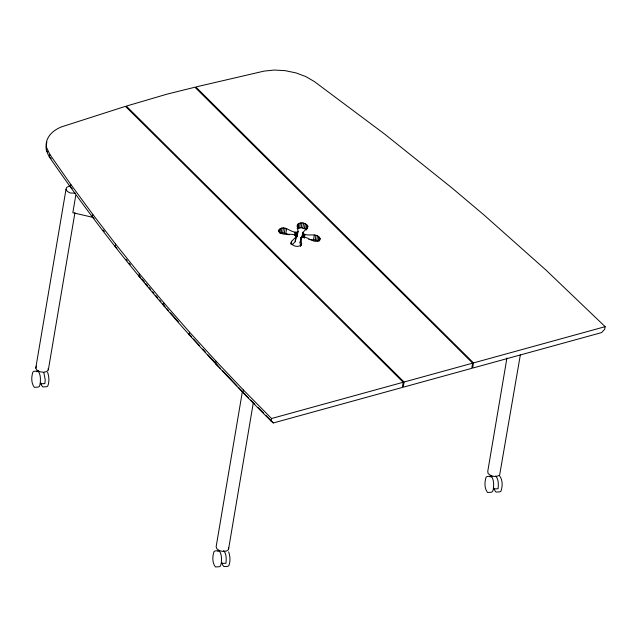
<?xml version="1.0" encoding="UTF-8"?>
<svg xmlns="http://www.w3.org/2000/svg" width="637" height="637" viewBox="0 0 637 637"><rect width="100%" height="100%" fill="white"/><g stroke="black" fill="none" stroke-linecap="round" stroke-linejoin="round"><path stroke-width="0.96" d="M297.407 224.765L298.012 231.685C292.176 234.782 284.468 223.468 279.014 229.901L278.942 230.841C282.183 237.346 291.73 231.876 296.253 236.032L296.07 236.868L291.706 241.24L291.149 243.031C292.805 246.623 299.103 247.721 301.572 244.481L300.975 237.561C306.803 234.472 314.511 245.786 319.965 239.353L320.045 238.405C316.804 231.892 307.241 237.378 302.726 233.214L302.909 232.378L307.273 228.006L307.838 226.215C306.182 222.624 299.876 221.525 297.407 224.765L297.089 226.676M40.195 383.785C40.553 379.564 40.895 374.46 38.037 371.021L34.072 371.283L32.949 371.952C31.277 376.77 31.07 383.14 34.334 387.32L38.14 387.113L39.43 386.388L40.195 383.785L44.885 383.609L45.219 379.732L43.794 372.43M221.27 563.419C221.628 559.198 221.971 554.094 219.112 550.655L215.147 550.909L214.024 551.586C212.352 556.404 212.145 562.774 215.41 566.954L219.216 566.739L220.506 566.022L221.27 563.419L225.96 563.243C226.39 559.007 226.589 553.935 223.643 550.527M493.396 488.929C493.747 484.717 494.097 479.605 491.238 476.173L487.265 476.428L486.142 477.105C484.478 481.922 484.271 488.292 487.536 492.465L491.342 492.258L492.632 491.533L493.396 488.929L498.086 488.754C498.516 484.518 498.715 479.446 495.761 476.038M242.402 391.46L216.134 546.785L216.946 548.911L219.518 550.663L223.03 551.475L226.366 551.085L228.476 549.627L228.675 547.557M295.64 237.171L296.874 236.829L297.272 236.04M300.616 246.479L300.091 242.777L301.301 237.203M46.143 144.153C46.915 135.593 54.137 129.685 61.717 126.819L125.465 106.339L403.189 382.264L402.313 387.455L273.329 422.96L271.115 421.097C215.8 366.028 163.454 307.95 115.13 246.638C92.293 217.44 70.333 187.573 49.367 156.997C46.995 152.689 44.725 147.282 46.867 142.465M46.581 141.557L46.374 150.539L47.727 151.877M46.812 147.951L49.805 154.409L49.367 156.997L51.231 158.637M74.935 212.662L48.332 369.93L46.66 371.594L43.547 372.279L39.964 371.753L37.065 370.201L35.76 368.098L66.001 189.34L66.71 187.366L69.21 186.139M49.805 154.409L70.795 184.435L70.357 187.023L72.204 188.64M75.755 195.432L72.833 212.726L93.106 217.4M70.795 184.435L92.723 214.319L92.285 216.906L94.109 218.491M92.723 214.319L115.568 244.043L115.13 246.638L116.937 248.191M115.568 244.043L139.336 273.607L138.898 276.195L140.673 277.724M139.336 273.607L164.004 302.989L163.566 305.577L165.325 307.082M164.004 302.989L189.571 332.18L189.133 334.775L191.45 336.742L188.831 333.748M189.571 332.18L216.031 361.171L215.593 363.767L220.601 368.576M216.031 361.171L243.358 389.948L242.92 392.543L248.597 397.918M278.688 231.812L279.014 229.901M279.094 231.94L279.579 229.065M280.583 228.428L279.77 233.214L284.317 232.935L289.19 234.806M281.124 232.823L281.928 228.046M228.476 549.627L253.255 403.102M282.685 232.728L283.497 227.942M284.317 232.935L285.129 228.15M285.862 233.413L286.674 228.627M290.854 243.995L291.181 242.084M291.22 244.114L291.706 241.24M294.493 234.981L294.979 232.115M295.21 235.196L295.695 232.322M295.799 236.216L296.452 232.386M298.012 223.945L297.208 228.731L301.19 227.68L305.641 229.137L306.445 224.359M292.144 244.775L295.257 241.654L296.253 236.032M295.257 241.654L296.293 236.478A2.142 1.226 9.6 0 0 294.748 234.957M296.332 237.075L297.137 232.29M298.243 228.11L299.056 223.332M296.874 236.829L297.678 232.043M297.2 236.47L298.076 231.255M299.613 227.751L300.425 222.966M301.19 227.68L302.002 222.894M300.091 242.777L300.975 237.561M302.822 227.903L303.634 223.117M301.874 237.553L302.686 232.776A2.142 1.226 9.6 0 0 304.231 234.289L303.738 237.163M302.105 237.163L302.909 232.378M271.115 421.097L271.553 418.509L243.358 389.948M302.376 237.482L303.021 233.652M301.365 245.46L301.683 243.541M304.351 228.404L305.163 223.627M303.061 236.9L303.546 234.026M304.319 238.246L304.964 234.424M306.564 230.029L307.376 225.251M307.512 228.126L307.838 226.215M308.841 239.504L313.515 239.799L314.328 235.013M317.473 235.786L316.661 240.571L315.148 240.045L315.952 235.26M317.919 241.319L318.731 236.534M318.97 241.264L319.615 237.434M319.718 240.316L320.045 238.405M404.073 382.025L403.197 387.208L471.754 368.337L472.63 363.154L194.906 87.229L166.894 94.18L126.349 106.1L404.073 382.025L472.63 363.154M473.514 362.907L472.638 368.09L601.623 332.586L604.712 329.265L605.15 326.67L546.204 270.279L483.937 214.916L451.593 187.644L384.517 133.985L314.375 81.568L305.903 76.623L295.958 72.905L285.217 70.667L274.38 70.046L264.156 71.089L195.79 86.982L473.514 362.907L605.15 326.67M506.933 358.002L487.767 471.316L488.077 473.442C490.872 476.611 496.072 477.519 499.631 475.122L520.333 354.952M35.76 368.098L36.476 366.124M36.755 371.745L38.037 371.021M217.83 551.379L219.112 550.655M489.957 476.89L491.238 476.173M491 476.882L492.266 476.38M271.553 418.509L403.189 382.264M75.341 193.178L70.197 192.995L67.299 191.434L66.001 189.34M313.515 239.799L315.148 240.045M250.66 400.004L254.784 404.184M258.216 407.656L263.71 413.222M265.772 415.308L273.329 422.96M222.647 370.726L236.98 385.815M238.342 387.256L245.165 394.438M193.425 338.916L199.373 345.429M202.677 349.052L205.321 351.942M207.965 354.841L217.87 365.702M166.568 308.332L168.526 310.577M170.493 312.815L178.352 321.789M141.9 278.99L144.432 282M145.69 283.505L147.585 285.758M148.851 287.271L150.746 289.524M152.641 291.786L153.907 293.291M155.802 295.544L157.697 297.805M159.592 300.059L160.858 301.564M162.754 303.825L164.012 305.33M126.054 259.307L127.273 260.828M129.096 263.097L130.314 264.61M138.834 275.208L140.658 277.477M499.567 475.831C502.84 480.011 502.633 486.381 500.961 491.199L499.838 491.868L496.032 492.082L494.798 490.546L494.081 488.173M103.122 229.957L104.325 231.526M295.146 240.38L295.48 241.264M228.675 551.849C230.14 556.236 230.61 561.324 228.834 565.68L227.712 566.357L223.905 566.564L222.679 565.027L221.963 562.662M47.6 372.223C49.065 376.602 49.535 381.69 47.759 386.046L46.636 386.723L42.83 386.938L41.604 385.393L40.887 383.028M48.133 368.52L48.332 369.93"/></g></svg>
